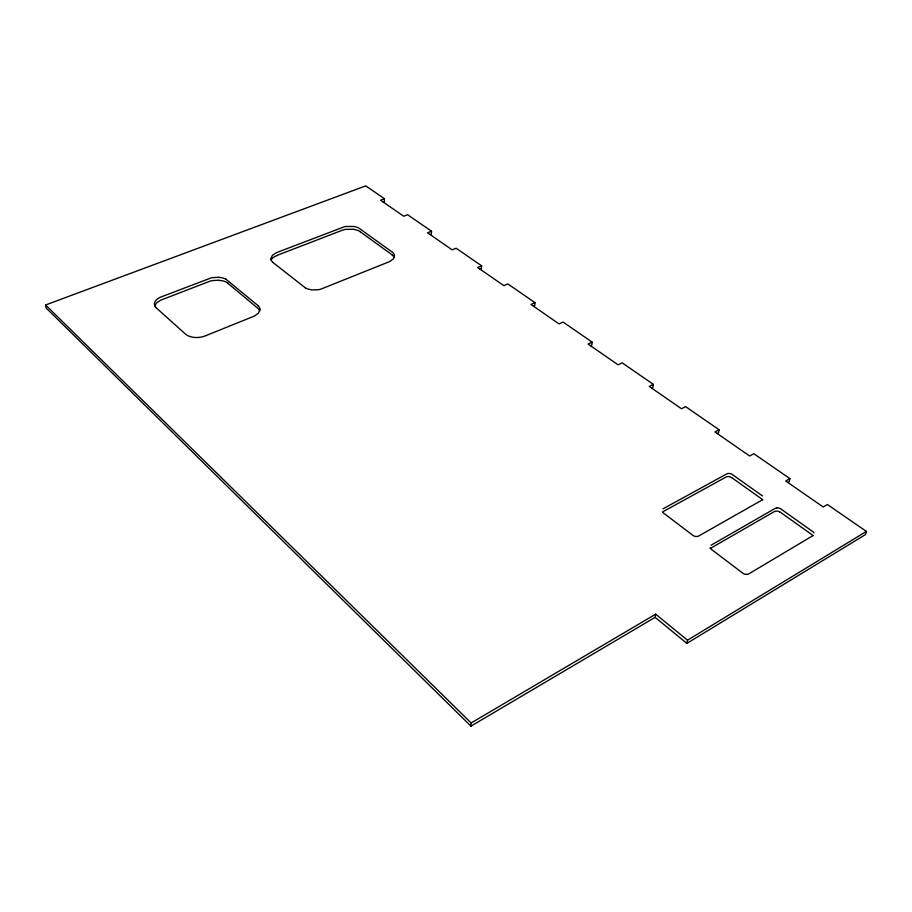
<?xml version="1.0" encoding="UTF-8"?>
<svg xmlns="http://www.w3.org/2000/svg" width="912" height="912" viewBox="0 0 912 912"><rect width="100%" height="100%" fill="white"/><g stroke="black" fill="none" stroke-linecap="round" stroke-linejoin="round"><path stroke-width="1.37" d="M655.147 617.333L686.873 643.382L687.488 640.201L655.682 614.164L655.147 617.333L470.945 726.146L46.067 307.937L45.6 304.984L365.769 185.854L384.431 198.736L384.408 201.552L383.177 202.031M270.944 258.643L272.312 255.428L276.245 252.749L344.257 226.792A21.352 21.352 0 0 1 345.602 226.507L353.776 226.472A17.921 17.921 0 0 1 358.644 227.943L392.548 252.316A7.513 7.513 0 0 1 393.118 252.909L393.3 253.114A5.13 5.13 0 0 1 394.451 255.599L393.323 258.905L389.663 261.562L320.659 289.218A22.606 22.606 0 0 1 317.672 289.777L312.622 289.868A18.97 18.97 0 0 1 305.406 287.975M259.897 309.624L258.495 313.078L254.562 315.985L205.28 335.89C199.101 338.341 190.836 338.215 185.752 334.351A8.767 8.767 0 0 1 185.467 334.111L156.294 307.88M384.431 198.736L380.555 200.207L403.697 216.247L407.596 214.73L431.49 231.215L431.399 234.076L430.145 234.578M431.49 231.215L427.557 232.788L452.181 249.842L456.137 248.235L481.582 265.791L481.411 268.698L480.145 269.234M470.945 726.146L471.151 722.965L45.6 304.984M481.582 265.791L477.592 267.467L503.846 285.661L507.859 283.94L535.013 302.681L534.763 305.623L533.486 306.193M535.013 302.681L530.978 304.46L559.033 323.908L563.092 322.061L592.139 342.114L591.797 345.101L590.497 345.705M592.139 342.114L588.058 344.018L618.108 364.834L622.201 362.862L653.345 384.362L652.901 387.395L651.59 388.045M653.345 384.362L649.23 386.403L681.481 408.758L685.619 406.638L719.101 429.746L718.519 432.812L717.197 433.519M719.101 429.746L714.94 431.946L749.653 456.011L753.836 453.731L789.917 478.629L789.199 481.73L787.865 482.494M156.317 307.868A6.167 6.167 0 0 1 154.789 305.93L156.659 302.83L160.58 300.23L208.871 281.603A21.409 21.409 0 0 1 212.564 280.577L218.709 280.189M789.917 478.629L785.722 481L823.194 506.981L827.401 504.507L866.4 531.422L865.522 534.557L686.873 643.382M394.132 257.503L393.973 257.116A7.125 7.125 0 0 0 391.67 254.585M687.488 640.201L866.4 531.422M813.185 535.504L748.866 573.819A4.822 4.822 0 0 1 746.176 574.332M471.151 722.965L655.682 614.164M711.064 545.228L775.12 508.429A4.264 4.264 0 0 1 776.899 507.95M710.448 548.374L774.413 511.552A5.529 5.529 0 0 1 780.079 512.282M762.763 499.639L698.797 535.96A4.492 4.492 0 0 1 696.916 536.461L696.722 536.495A6.076 6.076 0 0 1 696.164 536.484L696.038 536.484A6.43 6.43 0 0 1 694.545 536.188L694.317 536.108A5.917 5.917 0 0 1 693.804 535.891A5.13 5.13 0 0 1 692.926 535.367L662.944 512.624M662.978 508.862L726.647 473.944A4.343 4.343 0 0 1 728.392 473.488L728.62 473.453A6.076 6.076 0 0 1 729.155 473.465L729.395 473.476A6.487 6.487 0 0 1 730.694 473.727L730.922 473.807A5.962 5.962 0 0 1 731.424 474.001L731.629 474.103A4.993 4.993 0 0 1 732.279 474.491L762.523 495.957M662.465 511.985L726.043 477.044A5.426 5.426 0 0 1 731.561 477.717M277.043 255.371L342.08 230.326A19.414 19.414 0 0 1 345.637 229.368L353.651 229.3M776.899 507.927L777.127 507.916A6.088 6.088 0 0 1 777.674 507.916L777.925 507.938A6.589 6.589 0 0 1 779.258 508.201L779.509 508.28A6.259 6.259 0 0 1 780.022 508.486L780.239 508.588A5.347 5.347 0 0 1 780.923 508.999L813.105 531.856M746.13 574.378L745.913 574.366A6.544 6.544 0 0 1 745.321 574.275L745.195 574.252A6.589 6.589 0 0 1 744.5 574.07L744.34 574.013A6.224 6.224 0 0 1 743.725 573.751L743.611 573.694A5.426 5.426 0 0 1 742.801 573.192L710.995 549.07M218.663 277.282L212.496 277.624A23.142 23.142 0 0 0 211.06 277.932L161.287 296.867C157.571 298.121 152.931 301.849 154.801 305.93M305.372 287.884L273.053 262.542M225.959 279.232L257.743 305.395M731.663 477.592L761.851 499.069A3.944 3.944 0 0 1 762.592 499.742M780.205 512.122L812.011 534.751A4.138 4.138 0 0 1 812.945 535.64M360.286 231.808L391.693 254.539M227.761 283.222L257.754 308.222A6.589 6.589 0 0 1 259.76 310.798M813.561 532.3L813.652 532.414A2.975 2.975 0 0 1 813.971 532.904M218.72 280.44A16.348 16.348 0 0 1 227.875 283.039M353.628 229.414A16.04 16.04 0 0 1 360.343 231.716M271.058 259.931A9.952 9.952 0 0 1 277.111 255.679M710.448 548.488A2.839 2.839 0 0 1 710.095 547.941M273.007 262.405A5.597 5.597 0 0 1 270.807 258.871M257.697 305.452A6.065 6.065 0 0 1 260.023 309.293M218.663 277.385A18.149 18.149 0 0 1 225.994 279.163"/></g></svg>
